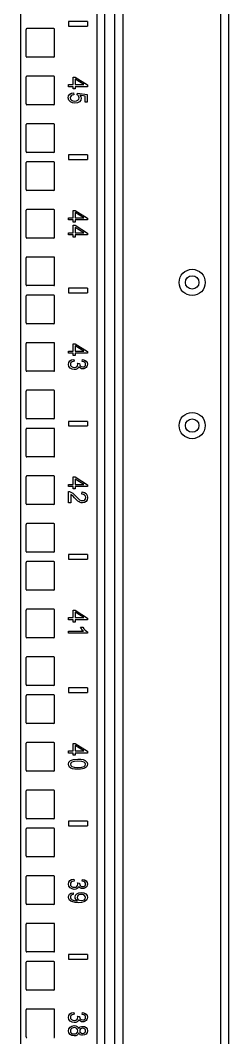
# Model space of a CAD drawing. Extents: x 8 to 102, y 11 to 162.
# Drawn here: x 28.77 to 31.51, y 80.07 to 93.43 of the extents above; entities that cross this region are included whole.
import ezdxf

# ---------------------------------------------------------------- set-up
doc = ezdxf.new("R2010")
doc.units = 0
doc.header["$MEASUREMENT"] = 0
doc.layers.add('TFR-TRI3', color=7, linetype='CONTINUOUS')

msp = doc.modelspace()

# ---------------------------------------------------------------- linework, layer by layer
at = {"layer": 'TFR-TRI3', "color": 113, "linetype": 'CONTINUOUS'}
for p, q in [((31.506, 11.26), (31.506, 107.017)), ((31.397, 104.587), (31.397, 13.694)), ((30.006, 103.717), (30.006, 53.425)), ((30.114, 103.727), (30.114, 53.415))]:
    msp.add_line(p, q, dxfattribs=at)
at = {"layer": 'TFR-TRI3', "color": 215, "linetype": 'CONTINUOUS'}
for p, q in [((28.768, 105.712), (28.768, 13.903)), ((29.773, 105.712), (29.773, 13.903)), ((29.878, 13.903), (29.878, 105.712)), ((28.843, 92.958), (28.843, 93.313)), ((28.844, 92.958), (28.844, 93.313)), ((29.208, 93.323), (28.853, 93.323)), ((29.218, 92.958), (29.218, 93.313)), ((29.208, 92.948), (28.853, 92.948)), ((28.843, 92.333), (28.843, 92.688)), ((28.844, 92.333), (28.844, 92.688)), ((29.208, 92.698), (28.853, 92.698)), ((29.218, 92.333), (29.218, 92.688)), ((29.208, 92.323), (28.853, 92.323)), ((28.843, 91.708), (28.843, 92.063)), ((28.844, 91.708), (28.844, 92.063)), ((29.208, 92.073), (28.853, 92.073)), ((29.218, 91.708), (29.218, 92.063)), ((29.208, 91.698), (28.853, 91.698)), ((28.843, 91.208), (28.843, 91.563)), ((28.844, 91.208), (28.844, 91.563)), ((29.208, 91.573), (28.853, 91.573)), ((29.218, 91.208), (29.218, 91.563)), ((29.208, 91.198), (28.853, 91.198)), ((28.843, 90.583), (28.843, 90.938)), ((28.844, 90.583), (28.844, 90.938)), ((29.208, 90.948), (28.853, 90.948)), ((29.218, 90.583), (29.218, 90.938)), ((29.208, 90.573), (28.853, 90.573)), ((28.843, 89.958), (28.843, 90.313)), ((28.844, 89.958), (28.844, 90.313)), ((29.208, 90.323), (28.853, 90.323)), ((29.218, 89.958), (29.218, 90.313)), ((29.208, 89.948), (28.853, 89.948)), ((28.843, 89.458), (28.843, 89.813)), ((28.844, 89.458), (28.844, 89.813)), ((29.208, 89.823), (28.853, 89.823)), ((29.218, 89.458), (29.218, 89.813)), ((29.208, 89.448), (28.853, 89.448)), ((28.843, 88.833), (28.843, 89.188)), ((28.844, 88.833), (28.844, 89.188)), ((29.208, 89.198), (28.853, 89.198)), ((29.218, 88.833), (29.218, 89.188)), ((29.208, 88.823), (28.853, 88.823)), ((29.208, 88.573), (28.853, 88.573)), ((28.843, 88.208), (28.843, 88.563)), ((28.844, 88.208), (28.844, 88.563)), ((29.218, 88.208), (29.218, 88.563)), ((29.208, 88.198), (28.853, 88.198)), ((28.843, 87.708), (28.843, 88.063)), ((28.844, 87.708), (28.844, 88.063)), ((29.208, 88.073), (28.853, 88.073)), ((29.218, 87.708), (29.218, 88.063)), ((29.208, 87.698), (28.853, 87.698)), ((28.843, 87.083), (28.843, 87.438)), ((28.844, 87.083), (28.844, 87.438)), ((29.208, 87.448), (28.853, 87.448)), ((29.218, 87.083), (29.218, 87.438)), ((29.208, 87.073), (28.853, 87.073)), ((28.843, 86.458), (28.843, 86.813)), ((28.844, 86.458), (28.844, 86.813)), ((29.208, 86.823), (28.853, 86.823)), ((29.218, 86.458), (29.218, 86.813)), ((29.208, 86.448), (28.853, 86.448)), ((28.843, 85.958), (28.843, 86.313)), ((28.844, 85.958), (28.844, 86.313)), ((29.208, 86.323), (28.853, 86.323)), ((29.218, 85.958), (29.218, 86.313)), ((29.208, 85.948), (28.853, 85.948)), ((28.843, 85.333), (28.843, 85.688)), ((28.844, 85.333), (28.844, 85.688)), ((29.208, 85.698), (28.853, 85.698)), ((29.218, 85.333), (29.218, 85.688)), ((29.208, 85.323), (28.853, 85.323)), ((28.843, 84.708), (28.843, 85.063)), ((28.844, 84.708), (28.844, 85.063)), ((29.208, 85.073), (28.853, 85.073)), ((29.218, 84.708), (29.218, 85.063)), ((29.208, 84.698), (28.853, 84.698)), ((28.843, 84.208), (28.843, 84.563)), ((28.844, 84.208), (28.844, 84.563)), ((29.208, 84.573), (28.853, 84.573)), ((29.218, 84.208), (29.218, 84.563)), ((29.208, 84.198), (28.853, 84.198)), ((28.843, 83.583), (28.843, 83.938)), ((28.844, 83.583), (28.844, 83.938)), ((29.208, 83.948), (28.853, 83.948)), ((29.218, 83.583), (29.218, 83.938)), ((29.208, 83.573), (28.853, 83.573)), ((28.843, 82.958), (28.843, 83.313)), ((28.844, 82.958), (28.844, 83.313)), ((29.208, 83.323), (28.853, 83.323)), ((29.218, 82.958), (29.218, 83.313)), ((29.208, 82.948), (28.853, 82.948)), ((28.843, 82.458), (28.843, 82.813)), ((28.844, 82.458), (28.844, 82.813)), ((29.208, 82.823), (28.853, 82.823)), ((29.218, 82.458), (29.218, 82.813)), ((29.208, 82.448), (28.853, 82.448)), ((28.843, 81.833), (28.843, 82.188)), ((28.844, 81.833), (28.844, 82.188)), ((29.208, 82.198), (28.853, 82.198)), ((29.218, 81.833), (29.218, 82.188)), ((29.208, 81.823), (28.853, 81.823)), ((28.843, 81.208), (28.843, 81.563)), ((28.844, 81.208), (28.844, 81.563)), ((29.208, 81.573), (28.853, 81.573)), ((29.218, 81.208), (29.218, 81.563)), ((29.208, 81.198), (28.853, 81.198)), ((28.843, 80.708), (28.843, 81.063)), ((28.844, 80.708), (28.844, 81.063)), ((29.208, 81.073), (28.853, 81.073)), ((29.218, 80.708), (29.218, 81.063)), ((29.208, 80.698), (28.853, 80.698)), ((28.843, 80.083), (28.843, 80.438)), ((28.844, 80.083), (28.844, 80.438)), ((29.208, 80.448), (28.853, 80.448)), ((29.218, 80.083), (29.218, 80.438))]:
    msp.add_line(p, q, dxfattribs=at)
at = {"layer": 'TFR-TRI3', "color": 3, "linetype": 'CONTINUOUS'}
for p, q in [((29.401, 93.415), (29.401, 93.355)), ((29.651, 93.415), (29.401, 93.415)), ((29.651, 93.415), (29.651, 93.355)), ((29.401, 93.355), (29.651, 93.355)), ((29.401, 92.56), (29.401, 92.588)), ((29.401, 92.588), (29.461, 92.588)), ((29.461, 92.588), (29.461, 92.685)), ((29.461, 92.685), (29.489, 92.685)), ((29.489, 92.685), (29.651, 92.583)), ((29.489, 92.658), (29.489, 92.588)), ((29.602, 92.588), (29.489, 92.658)), ((29.489, 92.588), (29.602, 92.588)), ((29.651, 92.583), (29.651, 92.56)), ((29.461, 92.56), (29.401, 92.56)), ((29.402, 92.44), (29.417, 92.46)), ((29.417, 92.46), (29.439, 92.474)), ((29.449, 92.449), (29.435, 92.441)), ((29.439, 92.474), (29.467, 92.481)), ((29.47, 92.454), (29.449, 92.449)), ((29.461, 92.53), (29.461, 92.56)), ((29.489, 92.53), (29.461, 92.53)), ((29.467, 92.481), (29.47, 92.454)), ((29.489, 92.56), (29.489, 92.53)), ((29.651, 92.56), (29.489, 92.56)), ((29.516, 92.453), (29.52, 92.476)), ((29.526, 92.446), (29.516, 92.453)), ((29.52, 92.476), (29.648, 92.456)), ((29.533, 92.437), (29.526, 92.446)), ((29.551, 92.447), (29.563, 92.428)), ((29.618, 92.436), (29.551, 92.447)), ((29.648, 92.456), (29.648, 92.355)), ((29.398, 92.415), (29.402, 92.44)), ((29.405, 92.385), (29.398, 92.415)), ((29.428, 92.361), (29.405, 92.385)), ((29.426, 92.429), (29.423, 92.415)), ((29.423, 92.415), (29.427, 92.398)), ((29.435, 92.441), (29.426, 92.429)), ((29.427, 92.398), (29.439, 92.384)), ((29.455, 92.349), (29.428, 92.361)), ((29.439, 92.384), (29.459, 92.375)), ((29.486, 92.345), (29.455, 92.349)), ((29.459, 92.375), (29.484, 92.372)), ((29.484, 92.372), (29.507, 92.375)), ((29.519, 92.35), (29.486, 92.345)), ((29.507, 92.375), (29.525, 92.384)), ((29.544, 92.363), (29.519, 92.35)), ((29.525, 92.384), (29.536, 92.398)), ((29.538, 92.427), (29.533, 92.437)), ((29.536, 92.398), (29.54, 92.415)), ((29.54, 92.415), (29.538, 92.427)), ((29.561, 92.384), (29.544, 92.363)), ((29.567, 92.409), (29.561, 92.384)), ((29.563, 92.428), (29.567, 92.409)), ((29.618, 92.355), (29.618, 92.436)), ((29.648, 92.355), (29.618, 92.355)), ((29.401, 91.665), (29.401, 91.605)), ((29.651, 91.665), (29.401, 91.665)), ((29.651, 91.665), (29.651, 91.605)), ((29.401, 91.605), (29.651, 91.605)), ((29.461, 90.838), (29.461, 90.935)), ((29.461, 90.935), (29.489, 90.935)), ((29.489, 90.935), (29.651, 90.833)), ((29.602, 90.838), (29.489, 90.908)), ((29.489, 90.908), (29.489, 90.838)), ((29.401, 90.838), (29.461, 90.838)), ((29.401, 90.81), (29.401, 90.838)), ((29.461, 90.81), (29.401, 90.81)), ((29.461, 90.78), (29.461, 90.81)), ((29.489, 90.78), (29.461, 90.78)), ((29.461, 90.643), (29.461, 90.74)), ((29.461, 90.74), (29.489, 90.74)), ((29.489, 90.838), (29.602, 90.838)), ((29.651, 90.81), (29.489, 90.81)), ((29.489, 90.81), (29.489, 90.78)), ((29.489, 90.74), (29.651, 90.638)), ((29.489, 90.713), (29.489, 90.643)), ((29.602, 90.643), (29.489, 90.713)), ((29.651, 90.833), (29.651, 90.81)), ((29.401, 90.616), (29.401, 90.643)), ((29.401, 90.643), (29.461, 90.643)), ((29.461, 90.616), (29.401, 90.616)), ((29.461, 90.585), (29.461, 90.616)), ((29.489, 90.585), (29.461, 90.585)), ((29.489, 90.643), (29.602, 90.643)), ((29.489, 90.616), (29.489, 90.585)), ((29.651, 90.616), (29.489, 90.616)), ((29.651, 90.638), (29.651, 90.616)), ((29.651, 89.915), (29.401, 89.915)), ((29.401, 89.915), (29.401, 89.855)), ((29.651, 89.915), (29.651, 89.855)), ((29.401, 89.855), (29.651, 89.855)), ((29.461, 89.185), (29.489, 89.185)), ((29.461, 89.088), (29.461, 89.185)), ((29.489, 89.185), (29.651, 89.083)), ((29.602, 89.088), (29.489, 89.158)), ((29.489, 89.158), (29.489, 89.088)), ((29.401, 89.06), (29.401, 89.088)), ((29.401, 89.088), (29.461, 89.088)), ((29.461, 89.06), (29.401, 89.06)), ((29.419, 88.959), (29.441, 88.973)), ((29.441, 88.973), (29.469, 88.979)), ((29.461, 89.03), (29.461, 89.06)), ((29.489, 89.03), (29.461, 89.03)), ((29.469, 88.979), (29.473, 88.954)), ((29.489, 89.088), (29.602, 89.088)), ((29.489, 89.06), (29.489, 89.03)), ((29.651, 89.06), (29.489, 89.06)), ((29.581, 88.951), (29.586, 88.976)), ((29.586, 88.976), (29.613, 88.969)), ((29.651, 89.083), (29.651, 89.06)), ((29.4, 88.914), (29.405, 88.938)), ((29.405, 88.887), (29.4, 88.914)), ((29.405, 88.938), (29.419, 88.959)), ((29.422, 88.865), (29.405, 88.887)), ((29.447, 88.85), (29.422, 88.865)), ((29.427, 88.928), (29.425, 88.914)), ((29.425, 88.914), (29.428, 88.897)), ((29.436, 88.939), (29.427, 88.928)), ((29.428, 88.897), (29.439, 88.884)), ((29.451, 88.948), (29.436, 88.939)), ((29.439, 88.884), (29.456, 88.875)), ((29.476, 88.845), (29.447, 88.85)), ((29.473, 88.954), (29.451, 88.948)), ((29.456, 88.875), (29.476, 88.872)), ((29.476, 88.872), (29.495, 88.875)), ((29.498, 88.848), (29.476, 88.845)), ((29.495, 88.875), (29.51, 88.883)), ((29.516, 88.855), (29.498, 88.848)), ((29.51, 88.883), (29.52, 88.896)), ((29.529, 88.867), (29.516, 88.855)), ((29.522, 88.92), (29.52, 88.929)), ((29.52, 88.929), (29.546, 88.927)), ((29.52, 88.896), (29.523, 88.912)), ((29.523, 88.912), (29.522, 88.92)), ((29.537, 88.883), (29.529, 88.867)), ((29.546, 88.871), (29.537, 88.883)), ((29.546, 88.927), (29.546, 88.924)), ((29.546, 88.924), (29.546, 88.923)), ((29.546, 88.923), (29.548, 88.907)), ((29.557, 88.862), (29.546, 88.871)), ((29.548, 88.907), (29.556, 88.894)), ((29.556, 88.894), (29.569, 88.884)), ((29.571, 88.857), (29.557, 88.862)), ((29.569, 88.884), (29.587, 88.881)), ((29.586, 88.855), (29.571, 88.857)), ((29.6, 88.947), (29.581, 88.951)), ((29.602, 88.857), (29.586, 88.855)), ((29.587, 88.881), (29.602, 88.883)), ((29.614, 88.939), (29.6, 88.947)), ((29.602, 88.883), (29.614, 88.89)), ((29.618, 88.863), (29.602, 88.857)), ((29.613, 88.969), (29.633, 88.955)), ((29.622, 88.928), (29.614, 88.939)), ((29.614, 88.89), (29.622, 88.901)), ((29.631, 88.872), (29.618, 88.863)), ((29.625, 88.914), (29.622, 88.928)), ((29.622, 88.901), (29.625, 88.914)), ((29.641, 88.884), (29.631, 88.872)), ((29.633, 88.955), (29.646, 88.937)), ((29.648, 88.899), (29.641, 88.884)), ((29.646, 88.937), (29.65, 88.915)), ((29.65, 88.915), (29.648, 88.899)), ((29.651, 88.165), (29.401, 88.165)), ((29.401, 88.165), (29.401, 88.105)), ((29.401, 88.105), (29.651, 88.105)), ((29.651, 88.165), (29.651, 88.105)), ((29.461, 87.338), (29.461, 87.435)), ((29.461, 87.435), (29.489, 87.435)), ((29.489, 87.435), (29.651, 87.333)), ((29.489, 87.408), (29.489, 87.338)), ((29.602, 87.338), (29.489, 87.408)), ((29.401, 87.338), (29.461, 87.338)), ((29.401, 87.31), (29.401, 87.338)), ((29.461, 87.31), (29.401, 87.31)), ((29.402, 87.095), (29.402, 87.244)), ((29.402, 87.244), (29.413, 87.243)), ((29.413, 87.243), (29.423, 87.24)), ((29.423, 87.24), (29.44, 87.233)), ((29.44, 87.233), (29.456, 87.222)), ((29.461, 87.28), (29.461, 87.31)), ((29.489, 87.28), (29.461, 87.28)), ((29.489, 87.338), (29.602, 87.338)), ((29.651, 87.31), (29.489, 87.31)), ((29.489, 87.31), (29.489, 87.28)), ((29.577, 87.21), (29.58, 87.238)), ((29.58, 87.238), (29.611, 87.231)), ((29.651, 87.333), (29.651, 87.31)), ((29.44, 87.2), (29.431, 87.205)), ((29.431, 87.205), (29.431, 87.095)), ((29.448, 87.194), (29.44, 87.2)), ((29.46, 87.182), (29.448, 87.194)), ((29.456, 87.222), (29.474, 87.207)), ((29.479, 87.162), (29.46, 87.182)), ((29.474, 87.207), (29.494, 87.186)), ((29.504, 87.136), (29.479, 87.162)), ((29.494, 87.186), (29.524, 87.155)), ((29.523, 87.119), (29.504, 87.136)), ((29.539, 87.108), (29.523, 87.119)), ((29.524, 87.155), (29.547, 87.137)), ((29.553, 87.101), (29.539, 87.108)), ((29.547, 87.137), (29.566, 87.127)), ((29.568, 87.097), (29.553, 87.101)), ((29.566, 87.127), (29.583, 87.124)), ((29.598, 87.207), (29.577, 87.21)), ((29.583, 87.124), (29.6, 87.127)), ((29.61, 87.1), (29.583, 87.095)), ((29.613, 87.198), (29.598, 87.207)), ((29.6, 87.127), (29.614, 87.136)), ((29.632, 87.114), (29.61, 87.1)), ((29.611, 87.231), (29.634, 87.217)), ((29.623, 87.184), (29.613, 87.198)), ((29.614, 87.136), (29.624, 87.149)), ((29.627, 87.166), (29.623, 87.184)), ((29.624, 87.149), (29.627, 87.166)), ((29.647, 87.137), (29.632, 87.114)), ((29.634, 87.217), (29.647, 87.194)), ((29.647, 87.194), (29.652, 87.165)), ((29.652, 87.165), (29.647, 87.137)), ((29.431, 87.095), (29.402, 87.095)), ((29.583, 87.095), (29.568, 87.097)), ((29.651, 86.415), (29.401, 86.415)), ((29.401, 86.415), (29.401, 86.355)), ((29.401, 86.355), (29.651, 86.355)), ((29.651, 86.415), (29.651, 86.355)), ((29.461, 85.685), (29.489, 85.685)), ((29.461, 85.588), (29.461, 85.685)), ((29.489, 85.685), (29.651, 85.583)), ((29.489, 85.658), (29.489, 85.588)), ((29.602, 85.588), (29.489, 85.658)), ((29.401, 85.56), (29.401, 85.588)), ((29.401, 85.588), (29.461, 85.588)), ((29.461, 85.56), (29.401, 85.56)), ((29.461, 85.53), (29.461, 85.56)), ((29.489, 85.53), (29.461, 85.53)), ((29.489, 85.588), (29.602, 85.588)), ((29.489, 85.56), (29.489, 85.53)), ((29.651, 85.56), (29.489, 85.56)), ((29.651, 85.583), (29.651, 85.56)), ((29.402, 85.385), (29.402, 85.41)), ((29.402, 85.41), (29.597, 85.41)), ((29.652, 85.385), (29.402, 85.385)), ((29.566, 85.448), (29.56, 85.461)), ((29.56, 85.461), (29.589, 85.461)), ((29.576, 85.434), (29.566, 85.448)), ((29.586, 85.421), (29.576, 85.434)), ((29.597, 85.41), (29.586, 85.421)), ((29.589, 85.461), (29.603, 85.441)), ((29.603, 85.441), (29.619, 85.424)), ((29.619, 85.424), (29.636, 85.41)), ((29.636, 85.41), (29.652, 85.401)), ((29.652, 85.401), (29.652, 85.385)), ((29.651, 84.665), (29.401, 84.665)), ((29.401, 84.665), (29.401, 84.605)), ((29.401, 84.605), (29.651, 84.605)), ((29.651, 84.665), (29.651, 84.605)), ((29.461, 83.935), (29.489, 83.935)), ((29.461, 83.838), (29.461, 83.935)), ((29.489, 83.935), (29.651, 83.833)), ((29.489, 83.908), (29.489, 83.838)), ((29.602, 83.838), (29.489, 83.908)), ((29.401, 83.838), (29.461, 83.838)), ((29.401, 83.81), (29.401, 83.838)), ((29.461, 83.81), (29.401, 83.81)), ((29.461, 83.78), (29.461, 83.81)), ((29.489, 83.78), (29.461, 83.78)), ((29.489, 83.838), (29.602, 83.838)), ((29.489, 83.81), (29.489, 83.78)), ((29.651, 83.81), (29.489, 83.81)), ((29.651, 83.833), (29.651, 83.81)), ((29.4, 83.663), (29.406, 83.69)), ((29.403, 83.643), (29.4, 83.663)), ((29.414, 83.626), (29.403, 83.643)), ((29.406, 83.69), (29.425, 83.71)), ((29.425, 83.71), (29.465, 83.725)), ((29.43, 83.679), (29.425, 83.663)), ((29.425, 83.663), (29.43, 83.647)), ((29.445, 83.692), (29.43, 83.679)), ((29.43, 83.647), (29.445, 83.634)), ((29.475, 83.701), (29.445, 83.692)), ((29.445, 83.634), (29.475, 83.625)), ((29.465, 83.725), (29.525, 83.73)), ((29.525, 83.704), (29.475, 83.701)), ((29.525, 83.73), (29.564, 83.728)), ((29.576, 83.701), (29.525, 83.704)), ((29.564, 83.728), (29.595, 83.723)), ((29.575, 83.625), (29.605, 83.634)), ((29.607, 83.691), (29.576, 83.701)), ((29.595, 83.723), (29.618, 83.713)), ((29.605, 83.634), (29.62, 83.647)), ((29.621, 83.679), (29.607, 83.691)), ((29.618, 83.713), (29.635, 83.7)), ((29.62, 83.647), (29.625, 83.664)), ((29.625, 83.664), (29.621, 83.679)), ((29.642, 83.634), (29.632, 83.623)), ((29.635, 83.7), (29.646, 83.684)), ((29.648, 83.648), (29.642, 83.634)), ((29.646, 83.684), (29.65, 83.663)), ((29.65, 83.663), (29.648, 83.648)), ((29.432, 83.613), (29.414, 83.626)), ((29.455, 83.604), (29.432, 83.613)), ((29.486, 83.598), (29.455, 83.604)), ((29.475, 83.625), (29.525, 83.622)), ((29.525, 83.597), (29.486, 83.598)), ((29.525, 83.622), (29.575, 83.625)), ((29.557, 83.598), (29.525, 83.597)), ((29.583, 83.601), (29.557, 83.598)), ((29.602, 83.607), (29.583, 83.601)), ((29.619, 83.614), (29.602, 83.607)), ((29.632, 83.623), (29.619, 83.614)), ((29.651, 82.915), (29.401, 82.915)), ((29.401, 82.915), (29.401, 82.855)), ((29.401, 82.855), (29.651, 82.855)), ((29.651, 82.915), (29.651, 82.855)), ((29.4, 82.089), (29.405, 82.113)), ((29.405, 82.062), (29.4, 82.089)), ((29.405, 82.113), (29.419, 82.134)), ((29.422, 82.04), (29.405, 82.062)), ((29.419, 82.134), (29.441, 82.148)), ((29.447, 82.025), (29.422, 82.04)), ((29.427, 82.103), (29.425, 82.089)), ((29.425, 82.089), (29.428, 82.072)), ((29.436, 82.114), (29.427, 82.103)), ((29.428, 82.072), (29.439, 82.059)), ((29.451, 82.123), (29.436, 82.114)), ((29.439, 82.059), (29.456, 82.05)), ((29.441, 82.148), (29.469, 82.154)), ((29.476, 82.02), (29.447, 82.025)), ((29.473, 82.129), (29.451, 82.123)), ((29.456, 82.05), (29.476, 82.047)), ((29.469, 82.154), (29.473, 82.129)), ((29.476, 82.047), (29.495, 82.05)), ((29.495, 82.05), (29.51, 82.058)), ((29.516, 82.03), (29.498, 82.023)), ((29.51, 82.058), (29.52, 82.071)), ((29.529, 82.042), (29.516, 82.03)), ((29.52, 82.104), (29.546, 82.102)), ((29.522, 82.095), (29.52, 82.104)), ((29.52, 82.071), (29.523, 82.087)), ((29.523, 82.087), (29.522, 82.095)), ((29.537, 82.058), (29.529, 82.042)), ((29.546, 82.046), (29.537, 82.058)), ((29.546, 82.102), (29.546, 82.099)), ((29.546, 82.099), (29.546, 82.098)), ((29.546, 82.098), (29.548, 82.082)), ((29.557, 82.037), (29.546, 82.046)), ((29.548, 82.082), (29.556, 82.069)), ((29.556, 82.069), (29.569, 82.059)), ((29.571, 82.032), (29.557, 82.037)), ((29.569, 82.059), (29.587, 82.056)), ((29.586, 82.03), (29.571, 82.032)), ((29.581, 82.126), (29.586, 82.151)), ((29.6, 82.122), (29.581, 82.126)), ((29.586, 82.151), (29.613, 82.144)), ((29.602, 82.032), (29.586, 82.03)), ((29.587, 82.056), (29.602, 82.058)), ((29.614, 82.114), (29.6, 82.122)), ((29.602, 82.058), (29.614, 82.065)), ((29.618, 82.038), (29.602, 82.032)), ((29.613, 82.144), (29.633, 82.13)), ((29.622, 82.103), (29.614, 82.114)), ((29.614, 82.065), (29.622, 82.076)), ((29.631, 82.047), (29.618, 82.038)), ((29.625, 82.089), (29.622, 82.103)), ((29.622, 82.076), (29.625, 82.089)), ((29.641, 82.059), (29.631, 82.047)), ((29.633, 82.13), (29.646, 82.112)), ((29.648, 82.074), (29.641, 82.059)), ((29.646, 82.112), (29.65, 82.09)), ((29.65, 82.09), (29.648, 82.074)), ((29.4, 81.918), (29.404, 81.94)), ((29.404, 81.897), (29.4, 81.918)), ((29.404, 81.94), (29.416, 81.957)), ((29.414, 81.879), (29.404, 81.897)), ((29.416, 81.957), (29.435, 81.97)), ((29.427, 81.93), (29.425, 81.918)), ((29.425, 81.918), (29.426, 81.907)), ((29.426, 81.907), (29.431, 81.897)), ((29.434, 81.94), (29.427, 81.93)), ((29.431, 81.897), (29.438, 81.89)), ((29.446, 81.947), (29.434, 81.94)), ((29.435, 81.97), (29.461, 81.976)), ((29.438, 81.89), (29.448, 81.883)), ((29.463, 81.952), (29.446, 81.947)), ((29.461, 81.976), (29.463, 81.952)), ((29.498, 82.023), (29.476, 82.02)), ((29.487, 81.919), (29.493, 81.942)), ((29.489, 81.904), (29.487, 81.919)), ((29.496, 81.891), (29.489, 81.904)), ((29.493, 81.942), (29.509, 81.962)), ((29.506, 81.879), (29.496, 81.891)), ((29.509, 81.962), (29.535, 81.975)), ((29.517, 81.929), (29.514, 81.913)), ((29.514, 81.913), (29.517, 81.897)), ((29.528, 81.942), (29.517, 81.929)), ((29.517, 81.897), (29.528, 81.884)), ((29.545, 81.951), (29.528, 81.942)), ((29.535, 81.975), (29.567, 81.979)), ((29.566, 81.954), (29.545, 81.951)), ((29.59, 81.951), (29.566, 81.954)), ((29.567, 81.979), (29.601, 81.975)), ((29.609, 81.941), (29.59, 81.951)), ((29.601, 81.975), (29.627, 81.961)), ((29.621, 81.928), (29.609, 81.941)), ((29.61, 81.884), (29.621, 81.897)), ((29.625, 81.912), (29.621, 81.928)), ((29.621, 81.897), (29.625, 81.912)), ((29.627, 81.961), (29.644, 81.94)), ((29.647, 81.896), (29.637, 81.879)), ((29.644, 81.94), (29.65, 81.915)), ((29.65, 81.915), (29.647, 81.896)), ((29.432, 81.864), (29.414, 81.879)), ((29.457, 81.854), (29.432, 81.864)), ((29.448, 81.883), (29.46, 81.878)), ((29.489, 81.847), (29.457, 81.854)), ((29.46, 81.878), (29.477, 81.874)), ((29.477, 81.874), (29.495, 81.871)), ((29.531, 81.845), (29.489, 81.847)), ((29.495, 81.871), (29.513, 81.87)), ((29.519, 81.87), (29.506, 81.879)), ((29.513, 81.87), (29.516, 81.87)), ((29.516, 81.87), (29.519, 81.87)), ((29.528, 81.884), (29.546, 81.876)), ((29.571, 81.847), (29.531, 81.845)), ((29.546, 81.876), (29.569, 81.873)), ((29.569, 81.873), (29.592, 81.876)), ((29.6, 81.854), (29.571, 81.847)), ((29.592, 81.876), (29.61, 81.884)), ((29.621, 81.864), (29.6, 81.854)), ((29.637, 81.879), (29.621, 81.864)), ((29.651, 81.165), (29.401, 81.165)), ((29.401, 81.165), (29.401, 81.105)), ((29.401, 81.105), (29.651, 81.105)), ((29.651, 81.165), (29.651, 81.105)), ((29.4, 80.339), (29.405, 80.363)), ((29.405, 80.312), (29.4, 80.339)), ((29.405, 80.363), (29.419, 80.384)), ((29.422, 80.29), (29.405, 80.312)), ((29.419, 80.384), (29.441, 80.398)), ((29.447, 80.275), (29.422, 80.29)), ((29.427, 80.353), (29.425, 80.339)), ((29.425, 80.339), (29.428, 80.322)), ((29.436, 80.364), (29.427, 80.353)), ((29.428, 80.322), (29.439, 80.309)), ((29.451, 80.373), (29.436, 80.364)), ((29.439, 80.309), (29.456, 80.3)), ((29.441, 80.398), (29.469, 80.404)), ((29.473, 80.379), (29.451, 80.373)), ((29.456, 80.3), (29.476, 80.297)), ((29.469, 80.404), (29.473, 80.379)), ((29.476, 80.297), (29.495, 80.3)), ((29.495, 80.3), (29.51, 80.308)), ((29.51, 80.308), (29.52, 80.321)), ((29.529, 80.292), (29.516, 80.28)), ((29.52, 80.354), (29.546, 80.352)), ((29.522, 80.345), (29.52, 80.354)), ((29.52, 80.321), (29.523, 80.337)), ((29.523, 80.337), (29.522, 80.345)), ((29.537, 80.308), (29.529, 80.292)), ((29.546, 80.296), (29.537, 80.308)), ((29.546, 80.352), (29.546, 80.349)), ((29.546, 80.349), (29.546, 80.348)), ((29.546, 80.348), (29.548, 80.332)), ((29.557, 80.287), (29.546, 80.296)), ((29.548, 80.332), (29.556, 80.319)), ((29.556, 80.319), (29.569, 80.309)), ((29.571, 80.282), (29.557, 80.287)), ((29.569, 80.309), (29.587, 80.306)), ((29.581, 80.376), (29.586, 80.401)), ((29.6, 80.372), (29.581, 80.376)), ((29.586, 80.401), (29.613, 80.394)), ((29.587, 80.306), (29.602, 80.308)), ((29.614, 80.364), (29.6, 80.372)), ((29.602, 80.308), (29.614, 80.315)), ((29.618, 80.288), (29.602, 80.282)), ((29.613, 80.394), (29.633, 80.38)), ((29.622, 80.353), (29.614, 80.364)), ((29.614, 80.315), (29.622, 80.326)), ((29.631, 80.297), (29.618, 80.288)), ((29.625, 80.339), (29.622, 80.353)), ((29.622, 80.326), (29.625, 80.339)), ((29.641, 80.309), (29.631, 80.297)), ((29.633, 80.38), (29.646, 80.362)), ((29.648, 80.324), (29.641, 80.309)), ((29.646, 80.362), (29.65, 80.34)), ((29.65, 80.34), (29.648, 80.324)), ((29.4, 80.162), (29.405, 80.19)), ((29.405, 80.135), (29.4, 80.162)), ((29.405, 80.19), (29.421, 80.211)), ((29.421, 80.211), (29.445, 80.225)), ((29.426, 80.173), (29.425, 80.162)), ((29.425, 80.162), (29.428, 80.146)), ((29.431, 80.184), (29.426, 80.173)), ((29.439, 80.193), (29.431, 80.184)), ((29.45, 80.199), (29.439, 80.193)), ((29.445, 80.225), (29.475, 80.23)), ((29.476, 80.27), (29.447, 80.275)), ((29.462, 80.203), (29.45, 80.199)), ((29.475, 80.204), (29.462, 80.203)), ((29.475, 80.23), (29.497, 80.227)), ((29.494, 80.201), (29.475, 80.204)), ((29.498, 80.273), (29.476, 80.27)), ((29.51, 80.192), (29.494, 80.201)), ((29.497, 80.227), (29.515, 80.22)), ((29.516, 80.28), (29.498, 80.273)), ((29.52, 80.179), (29.51, 80.192)), ((29.515, 80.22), (29.528, 80.207)), ((29.524, 80.163), (29.52, 80.179)), ((29.52, 80.146), (29.524, 80.163)), ((29.528, 80.207), (29.537, 80.191)), ((29.537, 80.191), (29.545, 80.204)), ((29.545, 80.204), (29.556, 80.214)), ((29.551, 80.176), (29.548, 80.162)), ((29.548, 80.162), (29.551, 80.149)), ((29.559, 80.187), (29.551, 80.176)), ((29.556, 80.214), (29.57, 80.22)), ((29.572, 80.193), (29.559, 80.187)), ((29.57, 80.22), (29.587, 80.221)), ((29.586, 80.28), (29.571, 80.282)), ((29.588, 80.196), (29.572, 80.193)), ((29.602, 80.282), (29.586, 80.28)), ((29.587, 80.221), (29.611, 80.217)), ((29.602, 80.193), (29.588, 80.196)), ((29.614, 80.186), (29.602, 80.193)), ((29.611, 80.217), (29.632, 80.205)), ((29.622, 80.176), (29.614, 80.186)), ((29.625, 80.163), (29.622, 80.176)), ((29.622, 80.15), (29.625, 80.163)), ((29.632, 80.205), (29.645, 80.187)), ((29.645, 80.187), (29.65, 80.163)), ((29.65, 80.163), (29.645, 80.139)), ((29.421, 80.114), (29.405, 80.135)), ((29.445, 80.1), (29.421, 80.114)), ((29.428, 80.146), (29.438, 80.132)), ((29.438, 80.132), (29.454, 80.124)), ((29.474, 80.095), (29.445, 80.1)), ((29.454, 80.124), (29.474, 80.121)), ((29.474, 80.121), (29.493, 80.124)), ((29.495, 80.098), (29.474, 80.095)), ((29.493, 80.124), (29.51, 80.133)), ((29.513, 80.105), (29.495, 80.098)), ((29.51, 80.133), (29.52, 80.146)), ((29.527, 80.117), (29.513, 80.105)), ((29.537, 80.134), (29.527, 80.117)), ((29.545, 80.12), (29.537, 80.134)), ((29.556, 80.111), (29.545, 80.12)), ((29.551, 80.149), (29.559, 80.139)), ((29.57, 80.105), (29.556, 80.111)), ((29.559, 80.139), (29.571, 80.132)), ((29.586, 80.104), (29.57, 80.105)), ((29.571, 80.132), (29.586, 80.129)), ((29.586, 80.129), (29.601, 80.132)), ((29.611, 80.108), (29.586, 80.104)), ((29.601, 80.132), (29.614, 80.139)), ((29.631, 80.12), (29.611, 80.108)), ((29.614, 80.139), (29.622, 80.15)), ((29.645, 80.139), (29.631, 80.12))]:
    msp.add_line(p, q, dxfattribs=at)
at = {"layer": 'TFR-TRI3', "color": 113, "linetype": 'CONTINUOUS'}
for centre, radius in [((31.026, 89.99), 0.172), ((31.026, 89.99), 0.0885), ((31.026, 88.11), 0.172), ((31.026, 88.11), 0.0885)]:
    msp.add_circle(centre, radius, dxfattribs=at)
at = {"layer": 'TFR-TRI3', "color": 215, "linetype": 'CONTINUOUS'}
for centre, start, end in [((28.853, 93.313), 90, 180), ((28.854, 93.313), 90, 180), ((29.208, 93.313), 0, 90), ((28.853, 92.958), 180, 270), ((28.854, 92.958), 180, 270), ((29.208, 92.958), 270, 0), ((28.853, 92.688), 90, 180), ((28.854, 92.688), 90, 180), ((29.208, 92.688), 0, 90), ((28.853, 92.333), 180, 270), ((28.854, 92.333), 180, 270), ((29.208, 92.333), 270, 0), ((28.853, 92.063), 90, 180), ((28.854, 92.063), 90, 180), ((29.208, 92.063), 0, 90), ((28.853, 91.708), 180, 270), ((28.854, 91.708), 180, 270), ((29.208, 91.708), 270, 0), ((28.853, 91.563), 90, 180), ((28.854, 91.563), 90, 180), ((29.208, 91.563), 0, 90), ((28.853, 91.208), 180, 270), ((28.854, 91.208), 180, 270), ((29.208, 91.208), 270, 0), ((28.853, 90.938), 90, 180), ((28.854, 90.938), 90, 180), ((29.208, 90.938), 0, 90), ((28.853, 90.583), 180, 270), ((28.854, 90.583), 180, 270), ((29.208, 90.583), 270, 0), ((28.853, 90.313), 90, 180), ((28.854, 90.313), 90, 180), ((29.208, 90.313), 0, 90), ((28.853, 89.958), 180, 270), ((28.854, 89.958), 180, 270), ((29.208, 89.958), 270, 0), ((28.853, 89.813), 90, 180), ((28.854, 89.813), 90, 180), ((29.208, 89.813), 0, 90), ((28.853, 89.458), 180, 270), ((28.854, 89.458), 180, 270), ((29.208, 89.458), 270, 0), ((28.853, 89.188), 90, 180), ((28.854, 89.188), 90, 180), ((29.208, 89.188), 0, 90), ((28.853, 88.833), 180, 270), ((28.854, 88.833), 180, 270), ((29.208, 88.833), 270, 0), ((28.853, 88.563), 90, 180), ((28.854, 88.563), 90, 180), ((29.208, 88.563), 0, 90), ((28.853, 88.208), 180, 270), ((28.854, 88.208), 180, 270), ((29.208, 88.208), 270, 0), ((28.853, 88.063), 90, 180), ((28.854, 88.063), 90, 180), ((29.208, 88.063), 0, 90), ((28.853, 87.708), 180, 270), ((28.854, 87.708), 180, 270), ((29.208, 87.708), 270, 0), ((28.853, 87.438), 90, 180), ((28.854, 87.438), 90, 180), ((29.208, 87.438), 0, 90), ((28.853, 87.083), 180, 270), ((28.854, 87.083), 180, 270), ((29.208, 87.083), 270, 0), ((28.853, 86.813), 90, 180), ((28.854, 86.813), 90, 180), ((29.208, 86.813), 0, 90), ((28.853, 86.458), 180, 270), ((28.854, 86.458), 180, 270), ((29.208, 86.458), 270, 0), ((28.853, 86.313), 90, 180), ((28.854, 86.313), 90, 180), ((29.208, 86.313), 0, 90), ((28.853, 85.958), 180, 270), ((28.854, 85.958), 180, 270), ((29.208, 85.958), 270, 0), ((28.853, 85.688), 90, 180), ((28.854, 85.688), 90, 180), ((29.208, 85.688), 0, 90), ((28.853, 85.333), 180, 270), ((28.854, 85.333), 180, 270), ((29.208, 85.333), 270, 0), ((28.853, 85.063), 90, 180), ((28.854, 85.063), 90, 180), ((29.208, 85.063), 0, 90), ((28.853, 84.708), 180, 270), ((28.854, 84.708), 180, 270), ((29.208, 84.708), 270, 0), ((28.853, 84.563), 90, 180), ((28.854, 84.563), 90, 180), ((29.208, 84.563), 0, 90), ((28.853, 84.208), 180, 270), ((28.854, 84.208), 180, 270), ((29.208, 84.208), 270, 0), ((28.853, 83.938), 90, 180), ((28.854, 83.938), 90, 180), ((29.208, 83.938), 0, 90), ((28.853, 83.583), 180, 270), ((28.854, 83.583), 180, 270), ((29.208, 83.583), 270, 0), ((28.853, 83.313), 90, 180), ((28.854, 83.313), 90, 180), ((29.208, 83.313), 0, 90), ((28.853, 82.958), 180, 270), ((28.854, 82.958), 180, 270), ((29.208, 82.958), 270, 0), ((28.853, 82.813), 90, 180), ((28.854, 82.813), 90, 180), ((29.208, 82.813), 0, 90), ((28.853, 82.458), 180, 270), ((28.854, 82.458), 180, 270), ((29.208, 82.458), 270, 0), ((28.853, 82.188), 90, 180), ((28.854, 82.188), 90, 180), ((29.208, 82.188), 0, 90), ((28.853, 81.833), 180, 270), ((28.854, 81.833), 180, 270), ((29.208, 81.833), 270, 0), ((28.853, 81.563), 90, 180), ((28.854, 81.563), 90, 180), ((29.208, 81.563), 0, 90), ((28.853, 81.208), 180, 270), ((28.854, 81.208), 180, 270), ((29.208, 81.208), 270, 0), ((28.853, 81.063), 90, 180), ((28.854, 81.063), 90, 180), ((29.208, 81.063), 0, 90), ((28.853, 80.708), 180, 270), ((28.854, 80.708), 180, 270), ((29.208, 80.708), 270, 0), ((28.853, 80.438), 90, 180), ((28.854, 80.438), 90, 180), ((29.208, 80.438), 0, 90), ((28.853, 80.083), 180, 270), ((28.854, 80.083), 180, 270), ((29.208, 80.083), 270, 0)]:
    msp.add_arc(centre, 0.01, start, end, dxfattribs=at)

doc.saveas('drawing.dxf')
